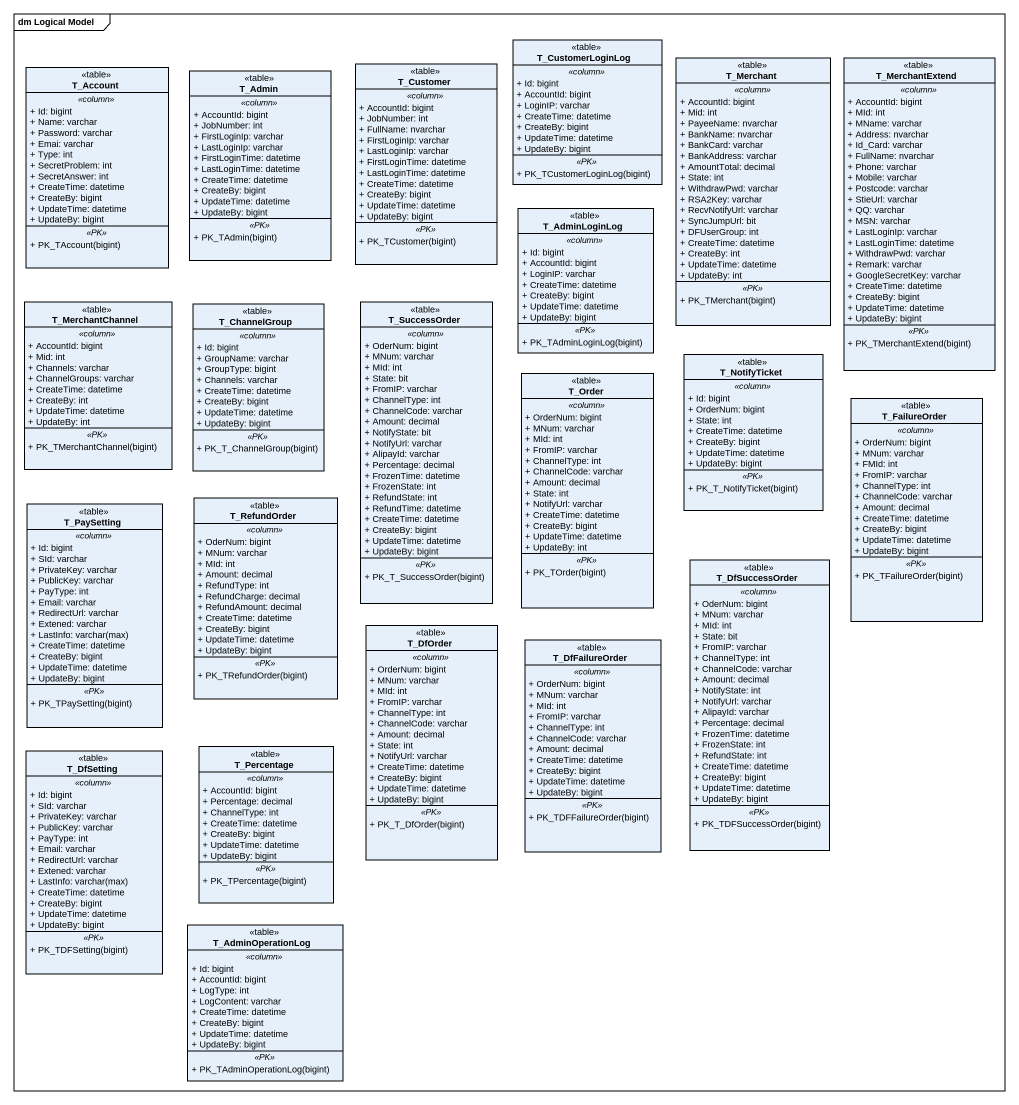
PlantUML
@startuml
mainframe dm Logical Model
hide circle
hide empty members
skinparam classAttributeIconSize 0
class T_CustomerLoginLog <<table>> {
  .. <<column>> ..
  + Id: bigint
  + AccountId: bigint
  + LoginIP: varchar
  + CreateTime: datetime
  + CreateBy: bigint
  + UpdateTime: datetime
  + UpdateBy: bigint
  .. <<PK>> ..
  + PK_TCustomerLoginLog(bigint)
}
class T_Account <<table>> {
  .. <<column>> ..
  + Id: bigint
  + Name: varchar
  + Password: varchar
  + Emai: varchar
  + Type: int
  + SecretProblem: int
  + SecretAnswer: int
  + CreateTime: datetime
  + CreateBy: bigint
  + UpdateTime: datetime
  + UpdateBy: bigint
  .. <<PK>> ..
  + PK_TAccount(bigint)
}
class T_Admin <<table>> {
  .. <<column>> ..
  + AccountId: bigint
  + JobNumber: int
  + FirstLoginIp: varchar
  + LastLoginIp: varchar
  + FirstLoginTime: datetime
  + LastLoginTime: datetime
  + CreateTime: datetime
  + CreateBy: bigint
  + UpdateTime: datetime
  + UpdateBy: bigint
  .. <<PK>> ..
  + PK_TAdmin(bigint)
}
class T_Customer <<table>> {
  .. <<column>> ..
  + AccountId: bigint
  + JobNumber: int
  + FullName: nvarchar
  + FirstLoginIp: varchar
  + LastLoginIp: varchar
  + FirstLoginTime: datetime
  + LastLoginTime: datetime
  + CreateTime: datetime
  + CreateBy: bigint
  + UpdateTime: datetime
  + UpdateBy: bigint
  .. <<PK>> ..
  + PK_TCustomer(bigint)
}
class T_Merchant <<table>> {
  .. <<column>> ..
  + AccountId: bigint
  + Mid: int
  + PayeeName: nvarchar
  + BankName: nvarchar
  + BankCard: varchar
  + BankAddress: varchar
  + AmountTotal: decimal
  + State: int
  + WithdrawPwd: varchar
  + RSA2Key: varchar
  + RecvNotifyUrl: varchar
  + SyncJumpUrl: bit
  + DFUserGroup: int
  + CreateTime: datetime
  + CreateBy: int
  + UpdateTime: datetime
  + UpdateBy: int
  .. <<PK>> ..
  + PK_TMerchant(bigint)
}
class T_MerchantExtend <<table>> {
  .. <<column>> ..
  + AccountId: bigint
  + MId: int
  + MName: varchar
  + Address: nvarchar
  + Id_Card: varchar
  + FullName: nvarchar
  + Phone: varchar
  + Mobile: varchar
  + Postcode: varchar
  + StieUrl: varchar
  + QQ: varchar
  + MSN: varchar
  + LastLoginIp: varchar
  + LastLoginTime: datetime
  + WithdrawPwd: varchar
  + Remark: varchar
  + GoogleSecretKey: varchar
  + CreateTime: datetime
  + CreateBy: bigint
  + UpdateTime: datetime
  + UpdateBy: bigint
  .. <<PK>> ..
  + PK_TMerchantExtend(bigint)
}
class T_AdminLoginLog <<table>> {
  .. <<column>> ..
  + Id: bigint
  + AccountId: bigint
  + LoginIP: varchar
  + CreateTime: datetime
  + CreateBy: bigint
  + UpdateTime: datetime
  + UpdateBy: bigint
  .. <<PK>> ..
  + PK_TAdminLoginLog(bigint)
}
class T_MerchantChannel <<table>> {
  .. <<column>> ..
  + AccountId: bigint
  + Mid: int
  + Channels: varchar
  + ChannelGroups: varchar
  + CreateTime: datetime
  + CreateBy: int
  + UpdateTime: datetime
  + UpdateBy: int
  .. <<PK>> ..
  + PK_TMerchantChannel(bigint)
}
class T_ChannelGroup <<table>> {
  .. <<column>> ..
  + Id: bigint
  + GroupName: varchar
  + GroupType: bigint
  + Channels: varchar
  + CreateTime: datetime
  + CreateBy: bigint
  + UpdateTime: datetime
  + UpdateBy: bigint
  .. <<PK>> ..
  + PK_T_ChannelGroup(bigint)
}
class T_SuccessOrder <<table>> {
  .. <<column>> ..
  + OderNum: bigint
  + MNum: varchar
  + MId: int
  + State: bit
  + FromIP: varchar
  + ChannelType: int
  + ChannelCode: varchar
  + Amount: decimal
  + NotifyState: bit
  + NotifyUrl: varchar
  + AlipayId: varchar
  + Percentage: decimal
  + FrozenTime: datetime
  + FrozenState: int
  + RefundState: int
  + RefundTime: datetime
  + CreateTime: datetime
  + CreateBy: bigint
  + UpdateTime: datetime
  + UpdateBy: bigint
  .. <<PK>> ..
  + PK_T_SuccessOrder(bigint)
}
class T_NotifyTicket <<table>> {
  .. <<column>> ..
  + Id: bigint
  + OrderNum: bigint
  + State: int
  + CreateTime: datetime
  + CreateBy: bigint
  + UpdateTime: datetime
  + UpdateBy: bigint
  .. <<PK>> ..
  + PK_T_NotifyTicket(bigint)
}
class T_Order <<table>> {
  .. <<column>> ..
  + OrderNum: bigint
  + MNum: varchar
  + MId: int
  + FromIP: varchar
  + ChannelType: int
  + ChannelCode: varchar
  + Amount: decimal
  + State: int
  + NotifyUrl: varchar
  + CreateTime: datetime
  + CreateBy: bigint
  + UpdateTime: datetime
  + UpdateBy: int
  .. <<PK>> ..
  + PK_TOrder(bigint)
}
class T_FailureOrder <<table>> {
  .. <<column>> ..
  + OrderNum: bigint
  + MNum: varchar
  + FMId: int
  + FromIP: varchar
  + ChannelType: int
  + ChannelCode: varchar
  + Amount: decimal
  + CreateTime: datetime
  + CreateBy: bigint
  + UpdateTime: datetime
  + UpdateBy: bigint
  .. <<PK>> ..
  + PK_TFailureOrder(bigint)
}
class T_PaySetting <<table>> {
  .. <<column>> ..
  + Id: bigint
  + SId: varchar
  + PrivateKey: varchar
  + PublicKey: varchar
  + PayType: int
  + Email: varchar
  + RedirectUrl: varchar
  + Extened: varchar
  {field} + LastInfo: varchar(max)
  + CreateTime: datetime
  + CreateBy: bigint
  + UpdateTime: datetime
  + UpdateBy: bigint
  .. <<PK>> ..
  + PK_TPaySetting(bigint)
}
class T_RefundOrder <<table>> {
  .. <<column>> ..
  + OderNum: bigint
  + MNum: varchar
  + MId: int
  + Amount: decimal
  + RefundType: int
  + RefundCharge: decimal
  + RefundAmount: decimal
  + CreateTime: datetime
  + CreateBy: bigint
  + UpdateTime: datetime
  + UpdateBy: bigint
  .. <<PK>> ..
  + PK_TRefundOrder(bigint)
}
class T_DfSuccessOrder <<table>> {
  .. <<column>> ..
  + OderNum: bigint
  + MNum: varchar
  + MId: int
  + State: bit
  + FromIP: varchar
  + ChannelType: int
  + ChannelCode: varchar
  + Amount: decimal
  + NotifyState: int
  + NotifyUrl: varchar
  + AlipayId: varchar
  + Percentage: decimal
  + FrozenTime: datetime
  + FrozenState: int
  + RefundState: int
  + CreateTime: datetime
  + CreateBy: bigint
  + UpdateTime: datetime
  + UpdateBy: bigint
  .. <<PK>> ..
  + PK_TDFSuccessOrder(bigint)
}
class T_DfOrder <<table>> {
  .. <<column>> ..
  + OrderNum: bigint
  + MNum: varchar
  + MId: int
  + FromIP: varchar
  + ChannelType: int
  + ChannelCode: varchar
  + Amount: decimal
  + State: int
  + NotifyUrl: varchar
  + CreateTime: datetime
  + CreateBy: bigint
  + UpdateTime: datetime
  + UpdateBy: bigint
  .. <<PK>> ..
  + PK_T_DfOrder(bigint)
}
class T_DfFailureOrder <<table>> {
  .. <<column>> ..
  + OrderNum: bigint
  + MNum: varchar
  + MId: int
  + FromIP: varchar
  + ChannelType: int
  + ChannelCode: varchar
  + Amount: decimal
  + CreateTime: datetime
  + CreateBy: bigint
  + UpdateTime: datetime
  + UpdateBy: bigint
  .. <<PK>> ..
  + PK_TDFFailureOrder(bigint)
}
class T_DfSetting <<table>> {
  .. <<column>> ..
  + Id: bigint
  + SId: varchar
  + PrivateKey: varchar
  + PublicKey: varchar
  + PayType: int
  + Email: varchar
  + RedirectUrl: varchar
  + Extened: varchar
  {field} + LastInfo: varchar(max)
  + CreateTime: datetime
  + CreateBy: bigint
  + UpdateTime: datetime
  + UpdateBy: bigint
  .. <<PK>> ..
  + PK_TDFSetting(bigint)
}
class T_Percentage <<table>> {
  .. <<column>> ..
  + AccountId: bigint
  + Percentage: decimal
  + ChannelType: int
  + CreateTime: datetime
  + CreateBy: bigint
  + UpdateTime: datetime
  + UpdateBy: bigint
  .. <<PK>> ..
  + PK_TPercentage(bigint)
}
class T_AdminOperationLog <<table>> {
  .. <<column>> ..
  + Id: bigint
  + AccountId: bigint
  + LogType: int
  + LogContent: varchar
  + CreateTime: datetime
  + CreateBy: bigint
  + UpdateTime: datetime
  + UpdateBy: bigint
  .. <<PK>> ..
  + PK_TAdminOperationLog(bigint)
}
@enduml
